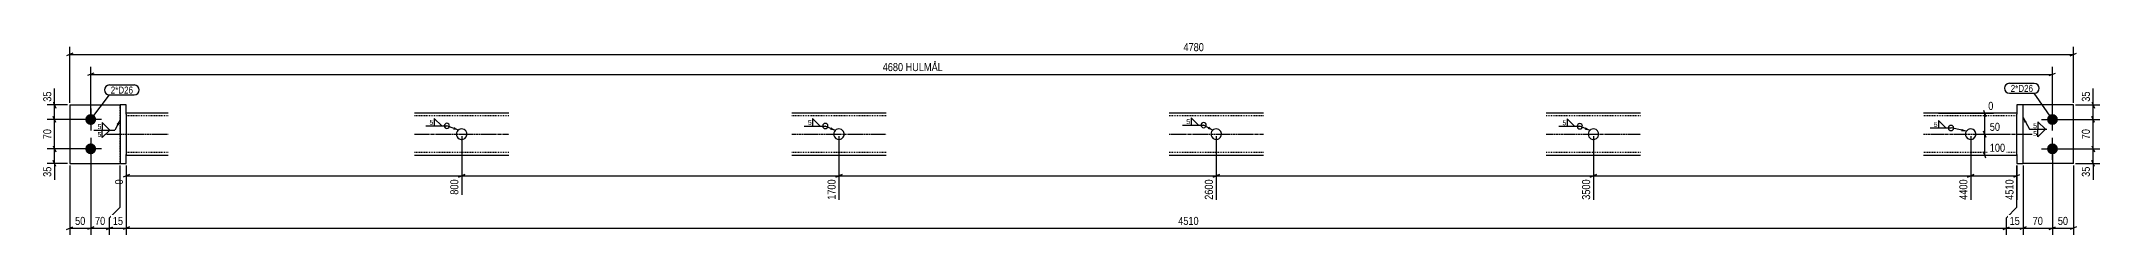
# Model space of a CAD drawing. Header units: millimetres. Extents: x 12 to 16462, y 12 to 475.
# Drawn here: x 11551 to 16462, y 12 to 475 of the extents above; entities that cross this region are included whole.
import ezdxf

# ---------------------------------------------------------------- set-up
doc = ezdxf.new("R2010")
doc.units = ezdxf.units.MM
doc.linetypes.add('DXK_LINE_DOT2', pattern=[3.9198, 1.9599, -1.9599])
doc.linetypes.add('DXK_LINE_DOT3', pattern=[5.9187, 2.979, -0.9799, 0.9799, -0.9799])
for name, color, linetype in [('MÅLSÆTNING', 7, 'Continuous'), ('STÅL', 7, 'Continuous'), ('TEKST', 7, 'Continuous')]:
    doc.layers.add(name, color=color, linetype=linetype)
doc.styles.add('Arial Narrow', font='ARIALN.TTF', dxfattribs={"height": 0.2})

msp = doc.modelspace()

# ---------------------------------------------------------------- hatches: boundary and pattern name
at = {"layer": 'STÅL', "linetype": 'Continuous'}
for points in [[(11669.4, 274.5, -1), (11669.4, 300.5, -1)], [(16349.4, 300.5, -1), (16349.4, 274.5, -1)], [(11669.4, 204.5, -1), (11669.4, 230.5, -1)], [(16349.4, 230.5, -1), (16349.4, 204.5, -1)]]:
    msp.add_hatch(color=96, dxfattribs=at).paths.add_polyline_path(points)
at = {"layer": 'TEKST', "linetype": 'Continuous'}
for points in [[(11731, 276.7), (11739.4, 286.5), (11736.6, 273.9)], [(12536.4, 269.5), (12547.2, 262.3), (12534.4, 263.6)], [(13435.8, 269.1), (13445.9, 261.1), (13433.2, 263.4)], [(14337.2, 270.6), (14346.7, 261.8), (14334.2, 265.1)], [(15235.8, 269), (15246.2, 261.3), (15233.4, 263.2)], [(16133, 265.3), (16144.6, 259.7), (16131.7, 259.2)]]:
    msp.add_hatch(color=3, dxfattribs=at).paths.add_polyline_path(points)

# ---------------------------------------------------------------- linework, layer by layer
at = {"layer": 'MÅLSÆTNING', "color": 7, "linetype": 'Continuous'}
for p, q in [((11626.9, 446), (11611.9, 440)), ((11619.4, 327.5), (11619.4, 460.8)), ((11619.4, 443), (16399.4, 443)), ((16391.9, 440), (16406.9, 446)), ((16399.4, 327.5), (16399.4, 460.8)), ((11676.9, 398.4), (11661.9, 392.4)), ((11669.4, 292.5), (11669.4, 413.2)), ((11669.4, 395.4), (16349.4, 395.4)), ((16341.9, 392.4), (16356.9, 398.4)), ((16349.4, 292.5), (16349.4, 413.2)), ((11614.4, 322.5), (11565.3, 322.5)), ((11580, 330), (11586, 315)), ((11586, 280), (11580, 295)), ((11586, 280), (11580, 295)), ((11583, 287.5), (11583, 322.5)), ((16077.9, 302.5), (16208.4, 302.5)), ((16184.7, 310), (16190.7, 295)), ((16187.7, 252.5), (16187.7, 302.5)), ((16404.4, 322.5), (16462.4, 322.5)), ((16443.4, 330), (16449.4, 315)), ((16449.4, 280), (16443.4, 295)), ((16449.4, 280), (16443.4, 295)), ((16446.4, 287.5), (16446.4, 322.5)), ((11664.4, 287.5), (11565.3, 287.5)), ((11664.4, 287.5), (11565.3, 287.5)), ((11583, 217.5), (11583, 287.5)), ((12554.4, 247.5), (12554.4, 108)), ((12554.4, 247.5), (12554.4, 108)), ((13454.4, 247.5), (13454.4, 95.8)), ((13454.4, 247.5), (13454.4, 95.8)), ((14354.4, 247.5), (14354.4, 95.8)), ((14354.4, 247.5), (14354.4, 95.8)), ((15254.4, 247.5), (15254.4, 95.8)), ((15254.4, 247.5), (15254.4, 95.8)), ((16154.4, 247.5), (16154.4, 95.8)), ((16159.4, 252.5), (16227.9, 252.5)), ((16159.4, 252.5), (16227.9, 252.5)), ((16190.7, 245), (16184.7, 260)), ((16184.7, 260), (16190.7, 245)), ((16187.7, 202.5), (16187.7, 252.5)), ((16354.4, 287.5), (16462.4, 287.5)), ((16354.4, 287.5), (16462.4, 287.5)), ((16446.4, 217.5), (16446.4, 287.5)), ((11664.4, 217.5), (11565.3, 217.5)), ((11580, 225), (11586, 210)), ((11669.4, 212.5), (11669.4, 12)), ((16078.2, 202.5), (16240.1, 202.5)), ((16190.7, 195), (16184.7, 210)), ((16349.4, 212.5), (16349.4, 12)), ((16354.4, 217.5), (16462.4, 217.5)), ((16354.4, 217.5), (16462.4, 217.5)), ((16443.4, 225), (16449.4, 210)), ((16443.4, 225), (16449.4, 210)), ((16446.4, 182.5), (16446.4, 217.5)), ((11614.4, 182.5), (11565.3, 182.5)), ((11586, 175), (11580, 190)), ((11619.4, 177.5), (11619.4, 12)), ((11739.4, 78), (11739.4, 177.5)), ((11761.9, 156), (11746.9, 150)), ((11754.4, 177.5), (11754.4, 12)), ((11754.4, 177.5), (11754.4, 132.4)), ((11754.4, 153), (12554.4, 153)), ((12561.9, 156), (12546.9, 150)), ((12546.9, 150), (12561.9, 156)), ((12554.4, 153), (13454.4, 153)), ((13461.9, 156), (13446.9, 150)), ((13446.9, 150), (13461.9, 156)), ((13454.4, 153), (14354.4, 153)), ((14361.9, 156), (14346.9, 150)), ((14346.9, 150), (14361.9, 156)), ((14354.4, 153), (15254.4, 153)), ((15261.9, 156), (15246.9, 150)), ((15246.9, 150), (15261.9, 156)), ((15254.4, 153), (16154.4, 153)), ((16146.9, 150), (16161.9, 156)), ((16256.9, 150), (16271.9, 156)), ((16264.4, 78), (16264.4, 177.5)), ((16264.4, 78), (16264.4, 177.5)), ((16264.4, 177.5), (16264.4, 95.8)), ((16279.4, 177.5), (16279.4, 12)), ((16399.4, 177.5), (16399.4, 12)), ((16404.4, 182.5), (16462.4, 182.5)), ((16449.4, 175), (16443.4, 190)), ((11714.4, 53), (11739.4, 78)), ((11714.4, 12), (11714.4, 53)), ((16239.4, 53), (16264.4, 78)), ((16239.4, 53), (16264.4, 78)), ((16239.4, 12), (16239.4, 53)), ((16239.4, 12), (16239.4, 53)), ((11611.9, 25), (11626.9, 31)), ((11676.9, 31), (11661.9, 25)), ((11669.4, 28), (11714.4, 28)), ((11706.9, 25), (11721.9, 31)), ((11761.9, 31), (11746.9, 25)), ((11761.9, 31), (11746.9, 25)), ((11754.4, 28), (16239.4, 28)), ((16231.9, 25), (16246.9, 31)), ((16231.9, 25), (16246.9, 31)), ((16239.4, 28), (16279.4, 28)), ((16286.9, 31), (16271.9, 25)), ((16341.9, 25), (16356.9, 31)), ((16349.4, 28), (16399.4, 28)), ((16406.9, 31), (16391.9, 25))]:
    msp.add_line(p, q, dxfattribs=at)
at = {"layer": 'STÅL', "color": 2, "linetype": 'Continuous'}
for p, q in [((11619.4, 322.5), (11739.4, 322.5)), ((11619.4, 322.5), (11619.4, 182.5)), ((11739.4, 322.5), (11739.4, 182.5)), ((11754.4, 322.5), (11739.4, 322.5)), ((11754.4, 300.6), (11754.4, 322.5)), ((11854.4, 302.5), (11754.4, 302.5)), ((11754.4, 300.6), (11754.4, 204.3)), ((12666.9, 302.5), (12441.9, 302.5)), ((13566.9, 302.5), (13341.9, 302.5)), ((14466.9, 302.5), (14241.9, 302.5)), ((15366.9, 302.5), (15141.9, 302.5)), ((16264.4, 302.5), (16041.9, 302.5)), ((16279.4, 322.5), (16264.4, 322.5)), ((16264.4, 322.5), (16264.4, 300.6)), ((16264.4, 204.3), (16264.4, 300.6)), ((16399.4, 322.5), (16279.4, 322.5)), ((16279.4, 182.5), (16279.4, 322.5)), ((16399.4, 182.5), (16399.4, 322.5)), ((11754.4, 182.5), (11754.4, 204.3)), ((11754.4, 202.5), (11854.4, 202.5)), ((12441.9, 202.5), (12666.9, 202.5)), ((13341.9, 202.5), (13566.9, 202.5)), ((14241.9, 202.5), (14466.9, 202.5)), ((15141.9, 202.5), (15366.9, 202.5)), ((16041.9, 202.5), (16264.4, 202.5)), ((16264.4, 204.3), (16264.4, 182.5)), ((11619.4, 182.5), (11739.4, 182.5)), ((11739.4, 182.5), (11754.4, 182.5)), ((16264.4, 182.5), (16279.4, 182.5)), ((16399.4, 182.5), (16279.4, 182.5))]:
    msp.add_line(p, q, dxfattribs=at)
at = {"layer": 'STÅL', "color": 96, "linetype": 'Continuous'}
for p, q in [((11669.4, 313.5), (11669.4, 261.5)), ((16349.4, 261.5), (16349.4, 313.5)), ((11695.4, 287.5), (11643.4, 287.5)), ((16323.4, 287.5), (16375.4, 287.5)), ((11695.4, 217.5), (11643.4, 217.5)), ((11669.4, 243.5), (11669.4, 191.5)), ((16323.4, 217.5), (16375.4, 217.5)), ((16349.4, 191.5), (16349.4, 243.5))]:
    msp.add_line(p, q, dxfattribs=at)
at = {"layer": 'STÅL', "color": 7, "linetype": 'DXK_LINE_DOT2'}
for p, q in [((11739.4, 182.5), (11739.4, 322.5)), ((11754.4, 302.5), (11754.4, 301.6)), ((11754.4, 300.6), (11754.4, 301.6)), ((11754.4, 300.6), (11754.4, 204.3)), ((11854.4, 296.5), (11754.4, 296.5)), ((12666.9, 296.5), (12441.9, 296.5)), ((13566.9, 296.5), (13341.9, 296.5)), ((14466.9, 296.5), (14241.9, 296.5)), ((15366.9, 296.5), (15141.9, 296.5)), ((16264.4, 296.5), (16041.9, 296.5)), ((16264.4, 301.6), (16264.4, 302.5)), ((16264.4, 301.6), (16264.4, 300.6)), ((16264.4, 204.3), (16264.4, 300.6)), ((16279.4, 182.5), (16279.4, 322.5)), ((11854.4, 208.5), (11754.4, 208.5)), ((11754.4, 202.5), (11754.4, 204.3)), ((12666.9, 208.5), (12441.9, 208.5)), ((13566.9, 208.5), (13341.9, 208.5)), ((14466.9, 208.5), (14241.9, 208.5)), ((15366.9, 208.5), (15141.9, 208.5)), ((16264.4, 208.5), (16041.9, 208.5)), ((16264.4, 203.4), (16264.4, 204.3)), ((16264.4, 203.4), (16264.4, 202.5))]:
    msp.add_line(p, q, dxfattribs=at)
at = {"layer": 'STÅL', "color": 7, "linetype": 'DXK_LINE_DOT3'}
for p, q in [((11704.4, 252.5), (11854.4, 252.5)), ((12441.9, 252.5), (12666.9, 252.5)), ((12554.4, 252.5), (12554.4, 252.5)), ((13341.9, 252.5), (13566.9, 252.5)), ((13454.4, 252.5), (13454.4, 252.5)), ((14241.9, 252.5), (14466.9, 252.5)), ((14354.4, 252.5), (14354.4, 252.5)), ((15141.9, 252.5), (15366.9, 252.5)), ((15254.4, 252.5), (15254.4, 252.5)), ((16041.9, 252.5), (16314.4, 252.5)), ((16154.4, 252.5), (16154.4, 252.5))]:
    msp.add_line(p, q, dxfattribs=at)
at = {"layer": 'STÅL', "color": 2, "linetype": 'Continuous'}
for centre, start, end in [((12554.4, 252.5), 60.3737, 240.3737), ((12554.4, 252.5), 240.3737, 60.3737), ((13454.4, 252.5), 30.3737, 210.3737), ((13454.4, 252.5), 210.3737, 30.3737), ((14354.4, 252.5), 30.3737, 210.3737), ((14354.4, 252.5), 210.3737, 30.3737), ((15254.4, 252.5), 60.3737, 240.3737), ((15254.4, 252.5), 240.3737, 60.3737), ((16154.4, 252.5), 30.3737, 210.3737), ((16154.4, 252.5), 210.3737, 30.3737)]:
    msp.add_arc(centre, 12.5, start, end, dxfattribs=at)
at = {"layer": 'TEKST', "color": 3, "linetype": 'Continuous'}
for p, q in [((11739.4, 286.5), (11727.2, 262.2)), ((12547.2, 262.3), (12519.1, 272.3)), ((13445.9, 261.1), (13421.9, 272)), ((14346.7, 261.8), (14324.5, 274.1)), ((15246.2, 261.3), (15221.9, 271.4)), ((16144.6, 259.7), (16107.4, 267.3))]:
    msp.add_line(p, q, dxfattribs=at)
for centre, start, end in [((12519.1, 272.3), 90, 270), ((12519.1, 272.3), 270, 90), ((13421.9, 272), 90, 270), ((13421.9, 272), 270, 90), ((14324.5, 274.1), 90, 270), ((14324.5, 274.1), 270, 90), ((15221.9, 271.4), 90, 270), ((15221.9, 271.4), 270, 90), ((16107.4, 267.3), 90, 270), ((16107.4, 267.3), 270, 90)]:
    msp.add_arc(centre, 6.25, start, end, dxfattribs=at)

# ---------------------------------------------------------------- wipeouts: each hides what was drawn before it
at = {"color": 0}
msp.add_wipeout([(11770.4, 349.5), (11770.4, 367), (11717.2, 367), (11717.2, 349.5)], dxfattribs=at).dxf.layer = 'TEKST'

# ---------------------------------------------------------------- next in the draw order: wipeouts: each hides what was drawn before it
for points, layer in [([(14329, 446.8), (14329, 474.8), (14272.3, 474.8), (14272.3, 446.8)], 'MÅLSÆTNING'), ([(11579.3, 358.3), (11551.3, 358.3), (11551.3, 326), (11579.3, 326)], 'MÅLSÆTNING'), ([(16442.6, 358.3), (16414.6, 358.3), (16414.6, 326), (16442.6, 326)], 'MÅLSÆTNING'), ([(11579.3, 268.7), (11551.3, 268.7), (11551.3, 236.3), (11579.3, 236.3)], 'MÅLSÆTNING'), ([(16442.6, 268.7), (16414.6, 268.7), (16414.6, 236.3), (16442.6, 236.3)], 'MÅLSÆTNING'), ([(16442.6, 179), (16414.6, 179), (16414.6, 146.6), (16442.6, 146.6)], 'MÅLSÆTNING'), ([(11708.1, 31.7), (11708.1, 59.7), (11675.7, 59.7), (11675.7, 31.7)], 'MÅLSÆTNING'), ([(14316.5, 31.7), (14316.5, 59.7), (14259.8, 59.7), (14259.8, 31.7)], 'MÅLSÆTNING'), ([(16275.6, 31.7), (16275.6, 59.7), (16243.2, 59.7), (16243.2, 31.7)], 'MÅLSÆTNING'), ([(16390.6, 31.7), (16390.6, 59.7), (16358.2, 59.7), (16358.2, 31.7)], 'MÅLSÆTNING'), ([(11770.4, 349.5), (11770.4, 367), (11717.2, 367), (11717.2, 349.5)], 'TEKST'), ([(16303.1, 353.5), (16303.1, 371), (16249.8, 371), (16249.8, 353.5)], 'TEKST'), ([(12486.3, 273.8), (12486.3, 288.3), (12476.7, 288.3), (12476.7, 273.8)], 'TEKST'), ([(13389.1, 273.5), (13389.1, 288), (13379.5, 288), (13379.5, 273.5)], 'TEKST'), ([(14291.7, 275.6), (14291.7, 290.1), (14282.1, 290.1), (14282.1, 275.6)], 'TEKST'), ([(15189.1, 272.9), (15189.1, 287.4), (15179.5, 287.4), (15179.5, 272.9)], 'TEKST'), ([(16074.7, 268.8), (16074.7, 283.3), (16065.1, 283.3), (16065.1, 268.8)], 'TEKST')]:
    msp.add_wipeout(points, dxfattribs=at).dxf.layer = layer
at = {"color": 0, "linetype": 'Continuous'}
for points in [[(16212.4, 306.5), (16212.4, 334.5), (16192.2, 334.5), (16192.2, 306.5)], [(11750.4, 148.5), (11722.4, 148.5), (11722.4, 128.4), (11750.4, 128.4)], [(12550.4, 148.5), (12522.4, 148.5), (12522.4, 104), (12550.4, 104)], [(13450.4, 148.5), (13422.4, 148.5), (13422.4, 91.8), (13450.4, 91.8)], [(14350.4, 148.5), (14322.4, 148.5), (14322.4, 91.8), (14350.4, 91.8)], [(15250.4, 148.5), (15222.4, 148.5), (15222.4, 91.8), (15250.4, 91.8)], [(16150.4, 148.5), (16122.4, 148.5), (16122.4, 91.8), (16150.4, 91.8)]]:
    msp.add_wipeout(points, dxfattribs=at).dxf.layer = 'MÅLSÆTNING'

# ---------------------------------------------------------------- next in the draw order: linework, layer by layer
at = {"layer": 'MÅLSÆTNING', "color": 7, "linetype": 'Continuous'}
for p, q in [((11583, 322.5), (11583, 361.8)), ((11583, 322.5), (11583, 361.8)), ((16446.4, 322.5), (16446.4, 361.8)), ((16446.4, 322.5), (16446.4, 361.8)), ((16154.4, 247.5), (16154.4, 95.8)), ((11664.4, 217.5), (11565.3, 217.5)), ((11580, 225), (11586, 210)), ((11583, 182.5), (11583, 217.5)), ((11669.4, 212.5), (11669.4, 12)), ((16349.4, 212.5), (16349.4, 12)), ((11739.4, 78), (11739.4, 177.5)), ((11754.4, 177.5), (11754.4, 12)), ((16161.9, 156), (16146.9, 150)), ((16154.4, 153), (16264.4, 153)), ((16279.4, 177.5), (16279.4, 12)), ((16446.4, 182.5), (16446.4, 143.1)), ((16446.4, 182.5), (16446.4, 143.1)), ((11714.4, 53), (11739.4, 78)), ((11714.4, 12), (11714.4, 53)), ((11619.4, 28), (11669.4, 28)), ((11676.9, 31), (11661.9, 25)), ((11706.9, 25), (11721.9, 31)), ((11714.4, 28), (11754.4, 28)), ((16286.9, 31), (16271.9, 25)), ((16279.4, 28), (16349.4, 28)), ((16341.9, 25), (16356.9, 31))]:
    msp.add_line(p, q, dxfattribs=at)
at = {"layer": 'TEKST', "color": 7, "linetype": 'Continuous'}
for p, q in [((11669.4, 287.5), (11714.2, 346.5)), ((11714.2, 370), (11773.4, 370)), ((11714.2, 346.5), (11773.4, 346.5))]:
    msp.add_line(p, q, dxfattribs=at)
at = {"layer": 'TEKST', "color": 3, "linetype": 'Continuous'}
for p, q in [((12468.9, 272.3), (12519.1, 272.3)), ((12506.7, 272.3), (12488.9, 290.2)), ((12488.9, 290.2), (12488.9, 272.3)), ((12488.9, 272.3), (12506.7, 272.3)), ((13371.7, 272), (13421.9, 272)), ((13409.5, 272), (13391.7, 289.8)), ((13391.7, 289.8), (13391.7, 272)), ((13391.7, 272), (13409.5, 272)), ((14274.4, 274.1), (14324.5, 274.1)), ((14312.2, 274.1), (14294.3, 291.9)), ((14294.3, 291.9), (14294.3, 274.1)), ((14294.3, 274.1), (14312.2, 274.1)), ((15171.7, 271.4), (15221.9, 271.4)), ((15209.5, 271.4), (15191.7, 289.3)), ((15191.7, 289.3), (15191.7, 271.4)), ((15191.7, 271.4), (15209.5, 271.4)), ((16057.3, 267.3), (16107.4, 267.3)), ((16095.1, 267.3), (16077.3, 285.1)), ((16077.3, 285.1), (16077.3, 267.3)), ((16077.3, 267.3), (16095.1, 267.3))]:
    msp.add_line(p, q, dxfattribs=at)
at = {"layer": 'TEKST', "color": 7, "linetype": 'Continuous'}
for centre, start, end in [((11714.2, 358.2), 90, 270), ((11773.4, 358.2), 270, 90)]:
    msp.add_arc(centre, 11.8, start, end, dxfattribs=at)

# ---------------------------------------------------------------- next in the draw order: texts
at = {"layer": 'MÅLSÆTNING', "color": 3, "style": 'Arial Narrow'}
for s, p in [('4780', (14276.3, 450.8)), ('70', (11679.7, 35.8)), ('4510', (14263.8, 35.8)), ('15', (16247.2, 35.8)), ('50', (16362.2, 35.8))]:
    msp.add_text(s, height=19.09, dxfattribs=at).set_placement(p)
for s, p in [('35', (11575.3, 330)), ('35', (16438.6, 330)), ('70', (11575.3, 240.3)), ('70', (16438.6, 240.3)), ('35', (16438.6, 150.6))]:
    msp.add_text(s, height=19.09, rotation=90.0002, dxfattribs=at).set_placement(p)
at = {"layer": 'MÅLSÆTNING', "color": 3, "linetype": 'Continuous', "style": 'Arial Narrow'}
msp.add_text('0', height=19.1, dxfattribs=at).set_placement((16196.2, 310.5))
for s, height, p in [('0', 19.1, (11746.4, 132.4)), ('800', 19.09, (12546.4, 108)), ('1700', 19.09, (13446.4, 95.8)), ('2600', 19.09, (14346.4, 95.8)), ('3500', 19.09, (15246.4, 95.8)), ('4400', 19.09, (16146.4, 95.8))]:
    msp.add_text(s, height=height, rotation=90.0002, dxfattribs=at).set_placement(p)
at = {"layer": 'TEKST', "color": 3, "style": 'Arial Narrow'}
for s, height, p in [('2*D26', 16.7, (11717.2, 349.5)), ('5', 11.9, (12477.7, 274.8)), ('5', 11.9, (13380.5, 274.5)), ('5', 11.9, (14283.1, 276.6)), ('5', 11.9, (15180.5, 273.9)), ('5', 11.9, (16066.1, 269.8))]:
    msp.add_text(s, height=height, dxfattribs=at).set_placement(p)

# ---------------------------------------------------------------- next in the draw order: wipeouts: each hides what was drawn before it
at = {"color": 0, "linetype": 'Continuous'}
msp.add_wipeout([(16228.3, 256.5), (16228.3, 284.5), (16195.9, 284.5), (16195.9, 256.5)], dxfattribs=at).dxf.layer = 'MÅLSÆTNING'
at = {"color": 0}
msp.add_wipeout([(16303.1, 353.5), (16303.1, 371), (16249.8, 371), (16249.8, 353.5)], dxfattribs=at).dxf.layer = 'TEKST'

# ---------------------------------------------------------------- next in the draw order: linework, layer by layer
at = {"layer": 'TEKST', "color": 7, "linetype": 'Continuous'}
for p, q in [((16246.8, 374), (16306.1, 374)), ((16246.8, 350.5), (16306.1, 350.5)), ((16349.4, 287.5), (16306.1, 350.5))]:
    msp.add_line(p, q, dxfattribs=at)
for centre, radius, start, end in [((16246.8, 362.2), 11.8, 90, 270), ((16306.1, 362.2), 11.7, 270, 90)]:
    msp.add_arc(centre, radius, start, end, dxfattribs=at)

# ---------------------------------------------------------------- next in the draw order: texts
at = {"layer": 'MÅLSÆTNING', "color": 3, "linetype": 'Continuous', "style": 'Arial Narrow'}
msp.add_text('50', height=19.09, dxfattribs=at).set_placement((16199.9, 260.5))
at = {"layer": 'TEKST', "color": 3, "style": 'Arial Narrow'}
msp.add_text('2*D26', height=16.7, dxfattribs=at).set_placement((16249.8, 353.5))

# ---------------------------------------------------------------- next in the draw order: wipeouts: each hides what was drawn before it
at = {"color": 0}
for points, layer in [([(14376.5, 399.2), (14376.5, 427.2), (13554.8, 427.2), (13554.8, 399.2)], 'MÅLSÆTNING'), ([(11579.3, 179), (11551.3, 179), (11551.3, 146.6), (11579.3, 146.6)], 'MÅLSÆTNING'), ([(11660.6, 31.7), (11660.6, 59.7), (11628.2, 59.7), (11628.2, 31.7)], 'MÅLSÆTNING'), ([(11750.6, 31.7), (11750.6, 59.7), (11718.2, 59.7), (11718.2, 31.7)], 'MÅLSÆTNING'), ([(16330.6, 31.7), (16330.6, 59.7), (16298.2, 59.7), (16298.2, 31.7)], 'MÅLSÆTNING'), ([(11694.5, 263.7), (11694.5, 278.2), (11684.9, 278.2), (11684.9, 263.7)], 'TEKST')]:
    msp.add_wipeout(points, dxfattribs=at).dxf.layer = layer
at = {"color": 0, "linetype": 'Continuous'}
for points in [[(16240.4, 206.5), (16240.4, 234.5), (16195.9, 234.5), (16195.9, 206.5)], [(16260.4, 148.5), (16232.4, 148.5), (16232.4, 91.8), (16260.4, 91.8)]]:
    msp.add_wipeout(points, dxfattribs=at).dxf.layer = 'MÅLSÆTNING'

# ---------------------------------------------------------------- next in the draw order: linework, layer by layer
at = {"layer": 'MÅLSÆTNING', "color": 7, "linetype": 'Continuous'}
msp.add_line((11583, 182.5), (11583, 143.1), dxfattribs=at)
msp.add_line((11583, 182.5), (11583, 143.1), dxfattribs=at)
at = {"layer": 'TEKST', "color": 3, "linetype": 'Continuous'}
for p, q in [((11714.9, 262.2), (11697, 280.1)), ((11697, 280.1), (11697, 262.2)), ((11697, 262.2), (11714.9, 262.2))]:
    msp.add_line(p, q, dxfattribs=at)

# ---------------------------------------------------------------- next in the draw order: texts
at = {"layer": 'MÅLSÆTNING', "color": 3, "style": 'Arial Narrow'}
for s, height, p in [('4680 HULMÅL', 19.089, (13558.8, 403.2)), ('50', 19.09, (11632.2, 35.8)), ('15', 19.09, (11722.2, 35.8)), ('70', 19.09, (16302.2, 35.8))]:
    msp.add_text(s, height=height, dxfattribs=at).set_placement(p)
at = {"layer": 'MÅLSÆTNING', "color": 3, "linetype": 'Continuous', "style": 'Arial Narrow'}
msp.add_text('100', height=19.09, dxfattribs=at).set_placement((16199.9, 210.5))
at = {"layer": 'MÅLSÆTNING', "color": 3, "style": 'Arial Narrow'}
msp.add_text('35', height=19.09, rotation=90.0002, dxfattribs=at).set_placement((11575.3, 150.6))
at = {"layer": 'MÅLSÆTNING', "color": 3, "linetype": 'Continuous', "style": 'Arial Narrow'}
msp.add_text('4510', height=19.09, rotation=90.0002, dxfattribs=at).set_placement((16256.4, 95.8))

# ---------------------------------------------------------------- next in the draw order: wipeouts: each hides what was drawn before it
at = {"color": 0}
msp.add_wipeout([(16312, 265.7), (16312, 280.2), (16302.4, 280.2), (16302.4, 265.7)], dxfattribs=at).dxf.layer = 'TEKST'

# ---------------------------------------------------------------- next in the draw order: linework, layer by layer
at = {"layer": 'TEKST', "color": 3, "linetype": 'Continuous'}
for p, q in [((16332.4, 264.2), (16314.6, 282)), ((16314.6, 282), (16314.6, 264.2)), ((16314.6, 264.2), (16332.4, 264.2))]:
    msp.add_line(p, q, dxfattribs=at)

# ---------------------------------------------------------------- next in the draw order: wipeouts: each hides what was drawn before it
at = {"color": 0, "linetype": 'Continuous'}
msp.add_wipeout([(11694.5, 244.9), (11694.5, 259.4), (11684.9, 259.4), (11684.9, 244.9)], dxfattribs=at).dxf.layer = 'TEKST'

# ---------------------------------------------------------------- next in the draw order: linework, layer by layer
at = {"layer": 'TEKST', "color": 3, "linetype": 'Continuous'}
for p, q in [((11677.1, 262.2), (11727.2, 262.2)), ((11697, 262.2), (11714.9, 262.2)), ((11714.9, 262.2), (11697, 244.3)), ((11697, 244.3), (11697, 262.2))]:
    msp.add_line(p, q, dxfattribs=at)

# ---------------------------------------------------------------- next in the draw order: texts
at = {"layer": 'TEKST', "color": 3, "style": 'Arial Narrow'}
msp.add_text('5', height=11.9, dxfattribs=at).set_placement((11685.9, 264.7))
at = {"layer": 'TEKST', "color": 3, "linetype": 'Continuous', "style": 'Arial Narrow'}
msp.add_text('5', height=11.9, dxfattribs=at).set_placement((11685.9, 245.9))

# ---------------------------------------------------------------- next in the draw order: wipeouts: each hides what was drawn before it
at = {"color": 0, "linetype": 'Continuous'}
msp.add_wipeout([(16312, 246.9), (16312, 261.4), (16302.4, 261.4), (16302.4, 246.9)], dxfattribs=at).dxf.layer = 'TEKST'

# ---------------------------------------------------------------- next in the draw order: hatches: boundary and pattern name
at = {"layer": 'TEKST', "linetype": 'Continuous'}
msp.add_hatch(color=3, dxfattribs=at).paths.add_polyline_path([(16282.7, 279.6), (16279.4, 292.1), (16288.1, 282.6)])

# ---------------------------------------------------------------- next in the draw order: linework, layer by layer
at = {"layer": 'TEKST', "color": 3, "linetype": 'Continuous'}
for p, q in [((16279.4, 292.1), (16294.7, 264.2)), ((16294.7, 264.2), (16336, 264.2)), ((16314.6, 264.2), (16332.4, 264.2)), ((16332.4, 264.2), (16314.6, 246.3)), ((16314.6, 246.3), (16314.6, 264.2))]:
    msp.add_line(p, q, dxfattribs=at)

# ---------------------------------------------------------------- next in the draw order: texts
at = {"layer": 'TEKST', "color": 3, "style": 'Arial Narrow'}
msp.add_text('5', height=11.9, dxfattribs=at).set_placement((16303.4, 266.7))
at = {"layer": 'TEKST', "color": 3, "linetype": 'Continuous', "style": 'Arial Narrow'}
msp.add_text('5', height=11.9, dxfattribs=at).set_placement((16303.4, 247.9))

doc.saveas('drawing.dxf')
